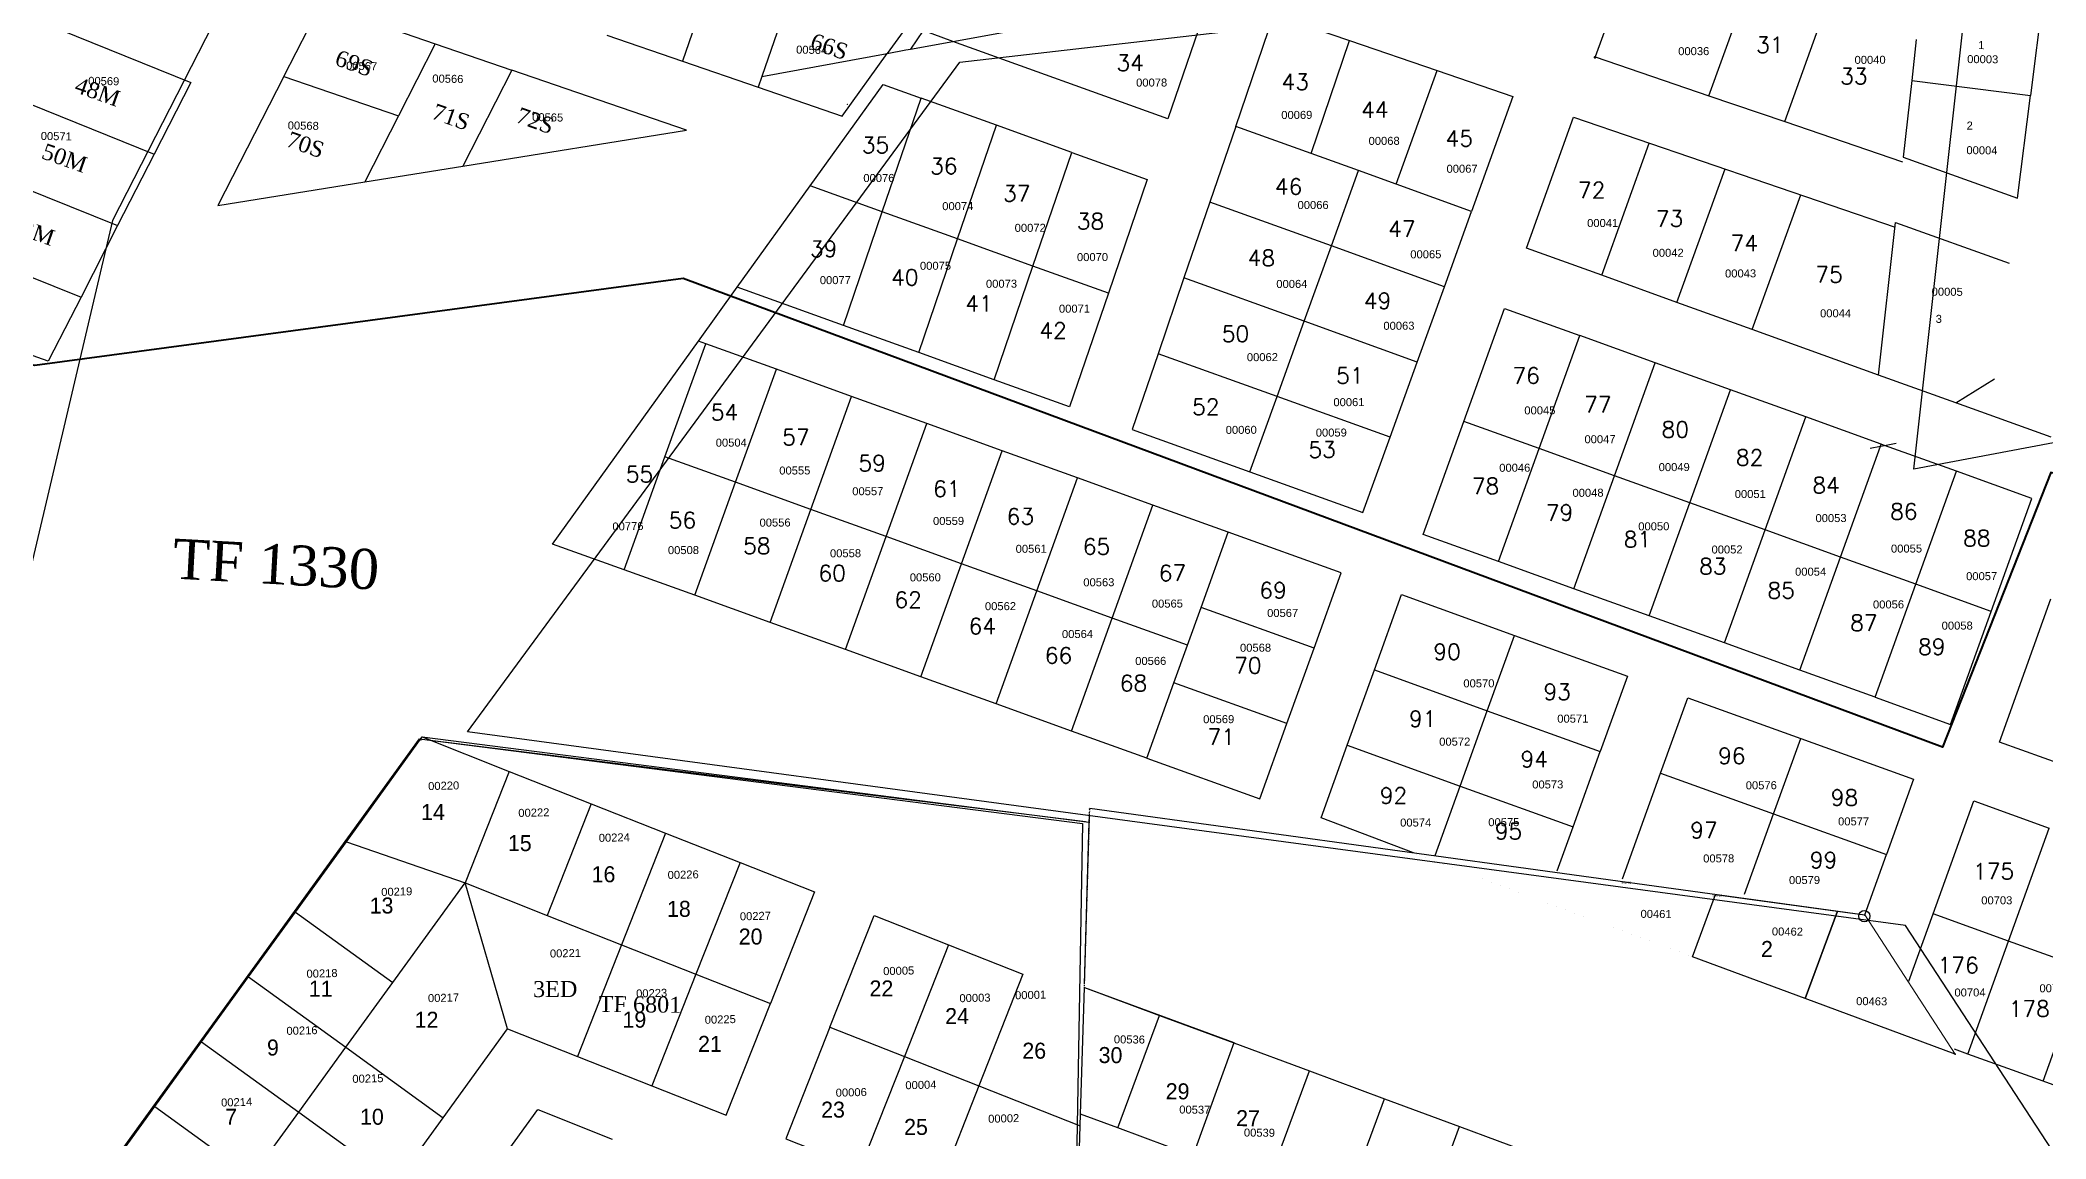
# Model space of a CAD drawing. Header units: metres. Extents: x 0 to 1324930, y 0 to 1631912.
# Drawn here: x 253159.7 to 253410.3, y 1630856.8 to 1630994.1 of the extents above; entities that cross this region are included whole.
import ezdxf
from ezdxf.enums import TextEntityAlignment as Align

# ---------------------------------------------------------------- set-up
doc = ezdxf.new("R2010")
doc.units = ezdxf.units.M
doc.header["$MEASUREMENT"] = 0
doc.linetypes.add('INTERROMPU2', pattern=[0.009525, 0.00635, -0.003175])
for name, color, linetype in [('A_revoir_niveau_0', 7, 'Continuous'), ('limites_parcelles', 7, 'Continuous'), ('limites_sections', 7, 'Continuous'), ('limites_tf', 7, 'Continuous'), ('numero_lot', 7, 'Continuous'), ('numero_parcelle', 7, 'Continuous'), ('toponymie', 7, 'Continuous')]:
    doc.layers.add(name, color=color, linetype=linetype)
for name, color, linetype, lineweight in [('Default', 7, 'Continuous', 0), ('LESTF', 1, 'Continuous', 0), ('LIMITES PLLES', 7, 'Continuous', 0), ('Réquisition', 240, 'Continuous', 0), ('TF352DP', 3, 'Continuous', 0)]:
    doc.layers.add(name, color=color, linetype=linetype, lineweight=lineweight)
doc.styles.get("Standard").update_dxf_attribs({"font": 'txt.shx'})
doc.styles.add('Style-Arial', font='arial.ttf')
doc.styles.add('Style-ENGINEERING', font='ENGINEERING.shx')
doc.styles.add('Style-FANCY', font='times.ttf')
doc.styles.add('Style-Times New Roman', font='times.ttf')
doc.styles.add('Style-WORKING', font='WORKING.shx')

msp = doc.modelspace()

# ---------------------------------------------------------------- linework, layer by layer
at = {"layer": 'A_revoir_niveau_0', "ltscale": 39.37}
for p, q in [((253351.29353, 1630984.43055), (253391.48033, 1630970.69837)), ((253380.2276, 1630874.31168), (253384.26909, 1630885.21961))]:
    msp.add_line(p, q, dxfattribs=at)
at = {"layer": 'A_revoir_niveau_0', "color": 1, "linetype": 'Continuous', "lineweight": 30}
msp.add_line((253207.40055, 1630906.71418), (253290.29231, 1630896.43687), dxfattribs=at)
at = {"layer": 'A_revoir_niveau_0', "color": 3, "ltscale": 39.37}
msp.add_line((253290.84146, 1630898.08256), (253387.68, 1630884.75), dxfattribs=at)
at = {"layer": 'A_revoir_niveau_0', "color": 5, "linetype": 'INTERROMPU2', "ltscale": 1.9685, "flags": 128}
msp.add_lwpolyline([(253290.1757, 1630875.68383), (253290.84146, 1630898.08256)], dxfattribs=at)
at = {"layer": 'A_revoir_niveau_0', "color": 14, "ltscale": 39.37, "const_width": 0.001, "flags": 128}
msp.add_lwpolyline([(253330.9886, 1630892.55517), (253369.04903, 1630887.31508), (253366.16203, 1630879.5231), (253330.9886, 1630892.55517)], dxfattribs=at)
at = {"layer": 'A_revoir_niveau_0', "ltscale": 39.37, "flags": 128}
for points in [[(253369.04903, 1630887.31508), (253384.26909, 1630885.21961), (253380.2276, 1630874.31168), (253366.16203, 1630879.5231), (253369.04903, 1630887.31508)], [(253398.98169, 1630867.36312), (253380.2276, 1630874.31168), (253384.26909, 1630885.21961), (253387.68003, 1630884.75)]]:
    msp.add_lwpolyline(points, dxfattribs=at)
at = {"layer": 'A_revoir_niveau_0', "color": 1, "ltscale": 39.37}
msp.add_circle((253387.62652, 1630884.59602), 0.70411, dxfattribs=at)
msp.add_circle((253387.62652, 1630884.59602), 0.70411, dxfattribs=at)
msp.add_point((253398.98169, 1630867.36312), dxfattribs=at)
at = {"layer": 'Default', "color": 1, "linetype": 'Continuous', "lineweight": 53, "ltscale": 39.37, "true_color": 0xff0000}
msp.add_point((253353.98364, 1630991.89473), dxfattribs=at)
msp.add_point((253353.98364, 1630991.89473), dxfattribs=at)
at = {"layer": 'LESTF', "ltscale": 39.37}
for p in [(253207.27727, 1630906.6286), (253290.76855, 1630897.99753), (253290.76855, 1630897.99753), (253387.65006, 1630884.68532), (253387.65006, 1630884.68532)]:
    msp.add_point(p, dxfattribs=at)
at = {"layer": 'LIMITES PLLES', "ltscale": 39.37}
for p, q in [((253366.16203, 1630879.5231), (253369.04903, 1630887.31508)), ((253387.68003, 1630884.75), (253398.98169, 1630867.36312))]:
    msp.add_line(p, q, dxfattribs=at)
at = {"layer": 'limites_parcelles'}
for p, q in [((253244.86404, 1631005.58984), (253239.93517, 1630991.42266)), ((253254.32022, 1631002.33685), (253249.85822, 1630989.51161)), ((253357.39993, 1631001.37377), (253354.00748, 1630991.96087)), ((253190.13598, 1630989.51859), (253194.73558, 1630998.51146)), ((253194.73558, 1630998.51146), (253209.06287, 1630993.58279)), ((253305.8962, 1630999.72394), (253300.59436, 1630984.20827)), ((253377.67762, 1630983.87258), (253382.76629, 1630997.99193)), ((253409.99031, 1630999.83892), (253408.38599, 1630987.15117)), ((253160.05294, 1630996.19223), (253178.50995, 1630988.74844)), ((253269.04807, 1630997.27038), (253265.53269, 1630992.39403)), ((253270.00142, 1630995.23408), (253268.43665, 1630992.92661)), ((253273.73584, 1630993.88818), (253270.00142, 1630995.23408)), ((253273.73584, 1630993.88818), (253284.96118, 1630995.92511)), ((253309.08177, 1630983.27619), (253313.84849, 1630997.22585)), ((253313.84849, 1630997.22585), (253323.31523, 1630993.99098)), ((253368.20957, 1630987.10789), (253371.60201, 1630996.5208)), ((253209.06287, 1630993.58279), (253204.46327, 1630984.58992)), ((253209.06287, 1630993.58279), (253218.6144, 1630990.29701)), ((253230.479, 1630994.67564), (253239.93517, 1630991.42266)), ((253265.53269, 1630992.39403), (253267.84269, 1630992.81883)), ((253267.84269, 1630992.81883), (253268.43665, 1630992.92661)), ((253268.43665, 1630992.92661), (253273.73584, 1630993.88818)), ((253300.59436, 1630984.20827), (253273.73584, 1630993.88818)), ((253318.49336, 1630979.88422), (253323.31523, 1630993.99098)), ((253323.31523, 1630993.99098), (253334.24998, 1630990.25448)), ((253394.12331, 1630994.11113), (253393.54898, 1630989.0269)), ((253218.6144, 1630990.29701), (253212.48102, 1630978.30539)), ((253240.44044, 1630982.78871), (253218.6144, 1630990.29701)), ((253239.93517, 1630991.42266), (253249.39135, 1630988.16967)), ((253249.85822, 1630989.51161), (253265.53269, 1630992.39403)), ((253259.88497, 1630984.55981), (253265.53269, 1630992.39403)), ((253329.13079, 1630976.05045), (253334.24998, 1630990.25448)), ((253334.24998, 1630990.25448), (253343.71803, 1630987.01916)), ((253354.00748, 1630991.96087), (253368.20957, 1630987.10789)), ((253178.50995, 1630988.74844), (253173.93802, 1630979.80967)), ((253190.13598, 1630989.51859), (253181.89197, 1630973.40041)), ((253190.13598, 1630989.51859), (253204.46327, 1630984.58992)), ((253249.85822, 1630989.51161), (253249.39135, 1630988.16967)), ((253249.39135, 1630988.16967), (253259.88497, 1630984.55981)), ((253255.91281, 1630975.86646), (253265.01239, 1630988.52226)), ((253265.01239, 1630988.52226), (253269.76803, 1630986.80869)), ((253393.54898, 1630989.0269), (253392.46296, 1630979.41293)), ((253393.54898, 1630989.0269), (253408.38599, 1630987.15117)), ((253156.31263, 1630986.91807), (253173.93802, 1630979.80967)), ((253264.91574, 1630972.60861), (253269.76803, 1630986.80869)), ((253279.18116, 1630983.41691), (253269.76803, 1630986.80869)), ((253343.71803, 1630987.01916), (253338.54239, 1630972.65848)), ((253368.20957, 1630987.10789), (253377.67762, 1630983.87258)), ((253406.76302, 1630974.31597), (253408.38599, 1630987.15117)), ((253204.46327, 1630984.58992), (253200.2454, 1630976.3434)), ((253212.48102, 1630978.30539), (253240.44044, 1630982.78871)), ((253274.32864, 1630969.21616), (253279.18116, 1630983.41691)), ((253288.59428, 1630980.02513), (253279.18116, 1630983.41691)), ((253309.08177, 1630983.27619), (253305.84645, 1630973.80814)), ((253318.49336, 1630979.88422), (253309.08177, 1630983.27619)), ((253345.39431, 1630968.0622), (253351.29353, 1630984.43055)), ((253377.67762, 1630983.87258), (253392.39987, 1630978.84186)), ((253354.80591, 1630964.67023), (253360.76158, 1630981.19523)), ((253173.93802, 1630979.80967), (253169.36609, 1630970.87091)), ((253200.2454, 1630976.3434), (253212.48102, 1630978.30539)), ((253283.74154, 1630965.82372), (253288.59428, 1630980.02513)), ((253288.59428, 1630980.02513), (253298.02004, 1630976.6288)), ((253324.42499, 1630977.74644), (253318.49336, 1630979.88422)), ((253321.03302, 1630968.33484), (253324.42499, 1630977.74644)), ((253329.13079, 1630976.05045), (253324.42499, 1630977.74644)), ((253364.2175, 1630961.27825), (253370.22964, 1630977.95992)), ((253392.46296, 1630979.41293), (253406.76302, 1630974.31597)), ((253152.57232, 1630977.64391), (253169.36609, 1630970.87091)), ((253181.89197, 1630973.40041), (253200.2454, 1630976.3434)), ((253246.79753, 1630963.18883), (253255.91281, 1630975.86646)), ((253264.91574, 1630972.60861), (253255.91281, 1630975.86646)), ((253298.02004, 1630976.6288), (253293.16014, 1630962.42935)), ((253338.54239, 1630972.65848), (253329.13079, 1630976.05045)), ((253305.84645, 1630973.80814), (253302.61113, 1630964.34008)), ((253321.03302, 1630968.33484), (253305.84645, 1630973.80814)), ((253373.6291, 1630957.88628), (253379.69769, 1630974.7246)), ((253169.36609, 1630970.87091), (253164.79416, 1630961.93214)), ((253260.06276, 1630958.40652), (253264.91574, 1630972.60861)), ((253274.32864, 1630969.21616), (253264.91574, 1630972.60861)), ((253335.15041, 1630963.24688), (253338.54239, 1630972.65848)), ((253389.39214, 1630952.20522), (253391.54213, 1630971.2457)), ((253391.54213, 1630971.2457), (253405.73516, 1630966.18603)), ((253148.83201, 1630968.36974), (253164.79416, 1630961.93214)), ((253269.47566, 1630955.01408), (253274.32864, 1630969.21616)), ((253283.74154, 1630965.82372), (253274.32864, 1630969.21616)), ((253317.64104, 1630958.92325), (253321.03302, 1630968.33484)), ((253335.15041, 1630963.24688), (253321.03302, 1630968.33484)), ((253354.80591, 1630964.67023), (253345.39431, 1630968.0622)), ((253278.88856, 1630951.62163), (253283.74154, 1630965.82372)), ((253293.16014, 1630962.42935), (253283.74154, 1630965.82372)), ((253241.93943, 1630956.43214), (253246.79753, 1630963.18883)), ((253260.06276, 1630958.40652), (253246.79753, 1630963.18883)), ((253302.61113, 1630964.34008), (253299.37581, 1630954.87203)), ((253317.64104, 1630958.92325), (253302.61113, 1630964.34008)), ((253331.75844, 1630953.83528), (253335.15041, 1630963.24688)), ((253364.2175, 1630961.27825), (253354.80591, 1630964.67023)), ((253164.79416, 1630961.93214), (253163.47825, 1630959.35935)), ((253293.16014, 1630962.42935), (253288.30016, 1630948.22966)), ((253337.59277, 1630946.41553), (253342.68073, 1630960.53292)), ((253342.68073, 1630960.53292), (253352.09233, 1630957.14095)), ((253373.6291, 1630957.88628), (253364.2175, 1630961.27825)), ((253160.69913, 1630953.92579), (253145.24154, 1630959.46712)), ((253163.47825, 1630959.35935), (253160.69913, 1630953.92579)), ((253269.47566, 1630955.01408), (253260.06276, 1630958.40652)), ((253314.24907, 1630949.51165), (253317.64104, 1630958.92325)), ((253331.75844, 1630953.83528), (253317.64104, 1630958.92325)), ((253389.39214, 1630952.20522), (253373.6291, 1630957.88628)), ((253223.72157, 1630931.09453), (253241.93943, 1630956.43214)), ((253237.7579, 1630941.9869), (253242.84586, 1630956.1043)), ((253242.84586, 1630956.1043), (253241.93943, 1630956.43214)), ((253251.67394, 1630952.92262), (253242.84586, 1630956.1043)), ((253347.00437, 1630943.02356), (253352.09233, 1630957.14095)), ((253361.50392, 1630953.74898), (253352.09233, 1630957.14095)), ((253246.58598, 1630938.80523), (253251.67394, 1630952.92262)), ((253261.08553, 1630949.53065), (253251.67394, 1630952.92262)), ((253278.88856, 1630951.62163), (253269.47566, 1630955.01408)), ((253299.37581, 1630954.87203), (253296.14049, 1630945.40397)), ((253314.24907, 1630949.51165), (253299.37581, 1630954.87203)), ((253328.36646, 1630944.42369), (253331.75844, 1630953.83528)), ((253356.41596, 1630939.63158), (253361.50392, 1630953.74898)), ((253370.91552, 1630950.357), (253361.50392, 1630953.74898)), ((253288.30016, 1630948.22966), (253278.88856, 1630951.62163)), ((253365.82756, 1630936.23961), (253370.91552, 1630950.357)), ((253380.32712, 1630946.96503), (253370.91552, 1630950.357)), ((253399.04569, 1630948.72604), (253389.39214, 1630952.20522)), ((253399.04569, 1630948.72604), (253403.90626, 1630951.71415)), ((253255.99757, 1630935.41326), (253261.08553, 1630949.53065)), ((253270.49713, 1630946.13868), (253261.08553, 1630949.53065)), ((253310.85709, 1630940.10005), (253314.24907, 1630949.51165)), ((253328.36646, 1630944.42369), (253314.24907, 1630949.51165)), ((253410.96803, 1630944.42919), (253399.04569, 1630948.72604)), ((253265.40917, 1630932.02128), (253270.49713, 1630946.13868)), ((253279.90872, 1630942.7467), (253270.49713, 1630946.13868)), ((253296.14049, 1630945.40397), (253310.85709, 1630940.10005)), ((253332.50481, 1630932.29814), (253337.59277, 1630946.41553)), ((253347.00437, 1630943.02356), (253337.59277, 1630946.41553)), ((253375.23915, 1630932.84763), (253380.32712, 1630946.96503)), ((253389.73871, 1630943.57305), (253380.32712, 1630946.96503)), ((253274.82076, 1630928.62931), (253279.90872, 1630942.7467)), ((253289.32032, 1630939.35473), (253279.90872, 1630942.7467)), ((253324.97449, 1630935.01209), (253328.36646, 1630944.42369)), ((253341.9164, 1630928.90616), (253347.00437, 1630943.02356)), ((253356.41596, 1630939.63158), (253347.00437, 1630943.02356)), ((253384.65075, 1630929.45566), (253389.64864, 1630943.32314)), ((253388.36191, 1630943.08142), (253389.64864, 1630943.32314)), ((253389.64864, 1630943.32314), (253389.73871, 1630943.57305)), ((253389.64864, 1630943.32314), (253390.16367, 1630943.41989)), ((253390.16367, 1630943.41989), (253389.73871, 1630943.57305)), ((253390.16367, 1630943.41989), (253391.59336, 1630943.68847)), ((253399.15031, 1630940.18108), (253390.16367, 1630943.41989)), ((253232.66994, 1630927.86951), (253237.7579, 1630941.9869)), ((253246.58598, 1630938.80523), (253237.7579, 1630941.9869)), ((253310.85709, 1630940.10005), (253324.97449, 1630935.01209)), ((253394.06235, 1630926.06368), (253399.15031, 1630940.18108)), ((253408.5619, 1630936.7891), (253399.15031, 1630940.18108)), ((253241.49801, 1630924.68784), (253246.58598, 1630938.80523)), ((253255.99757, 1630935.41326), (253246.58598, 1630938.80523)), ((253284.23236, 1630925.23733), (253289.32032, 1630939.35473)), ((253298.73192, 1630935.96275), (253289.32032, 1630939.35473)), ((253351.328, 1630925.51419), (253356.41596, 1630939.63158)), ((253365.82756, 1630936.23961), (253356.41596, 1630939.63158)), ((253250.90961, 1630921.29586), (253255.99757, 1630935.41326)), ((253265.40917, 1630932.02128), (253255.99757, 1630935.41326)), ((253293.64396, 1630921.84536), (253298.73192, 1630935.96275)), ((253308.14351, 1630932.57078), (253298.73192, 1630935.96275)), ((253360.73959, 1630922.12221), (253365.82756, 1630936.23961)), ((253375.23915, 1630932.84763), (253365.82756, 1630936.23961)), ((253403.47394, 1630922.67171), (253408.5619, 1630936.7891)), ((253304.75154, 1630923.15918), (253308.14351, 1630932.57078)), ((253322.26091, 1630927.48281), (253308.14351, 1630932.57078)), ((253370.15119, 1630918.73024), (253375.23915, 1630932.84763)), ((253384.65075, 1630929.45566), (253375.23915, 1630932.84763)), ((253232.66994, 1630927.86951), (253223.72157, 1630931.09453)), ((253260.3212, 1630917.90389), (253265.40917, 1630932.02128)), ((253274.82076, 1630928.62931), (253265.40917, 1630932.02128)), ((253341.9164, 1630928.90616), (253332.50481, 1630932.29814)), ((253241.49801, 1630924.68784), (253232.66994, 1630927.86951)), ((253269.7328, 1630914.51191), (253274.82076, 1630928.62931)), ((253284.23236, 1630925.23733), (253274.82076, 1630928.62931)), ((253351.328, 1630925.51419), (253341.9164, 1630928.90616)), ((253379.56279, 1630915.33826), (253384.65075, 1630929.45566)), ((253394.06235, 1630926.06368), (253384.65075, 1630929.45566)), ((253279.1444, 1630911.11994), (253284.23236, 1630925.23733)), ((253293.64396, 1630921.84536), (253284.23236, 1630925.23733)), ((253318.86893, 1630918.07122), (253322.26091, 1630927.48281)), ((253360.73959, 1630922.12221), (253351.328, 1630925.51419)), ((253388.97438, 1630911.94629), (253394.06235, 1630926.06368)), ((253403.47394, 1630922.67171), (253394.06235, 1630926.06368)), ((253250.90961, 1630921.29586), (253241.49801, 1630924.68784)), ((253303.05555, 1630918.45338), (253304.75154, 1630923.15918)), ((253318.86893, 1630918.07122), (253304.75154, 1630923.15918)), ((253326.39925, 1630915.35726), (253329.79123, 1630924.76886)), ((253329.79123, 1630924.76886), (253343.90862, 1630919.6809)), ((253398.38598, 1630908.55431), (253403.47394, 1630922.67171)), ((253404.50352, 1630906.34953), (253410.94827, 1630924.23156)), ((253260.3212, 1630917.90389), (253250.90961, 1630921.29586)), ((253288.55599, 1630907.72796), (253293.64396, 1630921.84536)), ((253303.05555, 1630918.45338), (253293.64396, 1630921.84536)), ((253370.15119, 1630918.73024), (253360.73959, 1630922.12221)), ((253269.7328, 1630914.51191), (253260.3212, 1630917.90389)), ((253301.35956, 1630913.74759), (253303.05555, 1630918.45338)), ((253315.47696, 1630908.65962), (253318.86893, 1630918.07122)), ((253340.51665, 1630910.2693), (253343.90862, 1630919.6809)), ((253343.90862, 1630919.6809), (253358.02602, 1630914.59294)), ((253379.56279, 1630915.33826), (253370.15119, 1630918.73024)), ((253323.00728, 1630905.94567), (253326.39925, 1630915.35726)), ((253326.39925, 1630915.35726), (253340.51665, 1630910.2693)), ((253388.97438, 1630911.94629), (253379.56279, 1630915.33826)), ((253279.1444, 1630911.11994), (253269.7328, 1630914.51191)), ((253297.96759, 1630904.33599), (253301.35956, 1630913.74759)), ((253315.47696, 1630908.65962), (253301.35956, 1630913.74759)), ((253358.02602, 1630914.59294), (253354.63404, 1630905.18134)), ((253288.55599, 1630907.72796), (253279.1444, 1630911.11994)), ((253337.12467, 1630900.8577), (253340.51665, 1630910.2693)), ((253340.51665, 1630910.2693), (253354.63404, 1630905.18134)), ((253362.16332, 1630902.46776), (253365.55529, 1630911.87936)), ((253365.55529, 1630911.87936), (253379.67269, 1630906.79139)), ((253388.97438, 1630911.94629), (253398.38598, 1630908.55431)), ((253297.96759, 1630904.33599), (253288.55599, 1630907.72796)), ((253312.08498, 1630899.24803), (253315.47696, 1630908.65962)), ((253197.95528, 1630893.90444), (253207.42576, 1630906.98409)), ((253207.42576, 1630906.98409), (253218.3078, 1630902.68774)), ((253207.42576, 1630906.98409), (253290.77938, 1630896.34266)), ((253319.73449, 1630896.86478), (253323.00728, 1630905.94567)), ((253323.00728, 1630905.94567), (253337.12467, 1630900.8577)), ((253351.24207, 1630895.76974), (253354.63404, 1630905.18134)), ((253376.28071, 1630897.3798), (253379.67269, 1630906.79139)), ((253379.67269, 1630906.79139), (253393.79008, 1630901.70343)), ((253426.62077, 1630898.37839), (253404.50352, 1630906.34953)), ((253218.3078, 1630902.68774), (253212.77977, 1630888.74401)), ((253218.3078, 1630902.68774), (253228.5394, 1630898.64779)), ((253297.96759, 1630904.33599), (253312.08498, 1630899.24803)), ((253333.99538, 1630892.17496), (253337.12467, 1630900.8577)), ((253337.12467, 1630900.8577), (253351.24207, 1630895.76974)), ((253357.40446, 1630889.26351), (253362.16332, 1630902.46776)), ((253362.16332, 1630902.46776), (253376.28071, 1630897.3798)), ((253393.79008, 1630901.70343), (253390.39811, 1630892.29184)), ((253228.5394, 1630898.64779), (253223.02976, 1630884.69619)), ((253228.5394, 1630898.64779), (253237.84085, 1630894.97594)), ((253396.2314, 1630884.87246), (253401.31936, 1630898.98985)), ((253401.31936, 1630898.98985), (253410.73095, 1630895.59788)), ((253237.84085, 1630894.97594), (253232.33112, 1630881.02387)), ((253237.84085, 1630894.97594), (253247.14315, 1630891.30376)), ((253290.17843, 1630876.09458), (253290.77938, 1630896.34266)), ((253290.77938, 1630896.34266), (253290.80113, 1630897.07542)), ((253331.30341, 1630892.53056), (253319.73449, 1630896.86478)), ((253349.26217, 1630890.27619), (253351.24207, 1630895.76974)), ((253372.67124, 1630887.36473), (253376.28071, 1630897.3798)), ((253376.28071, 1630897.3798), (253390.39811, 1630892.29184)), ((253405.64299, 1630881.48048), (253410.73095, 1630895.59788)), ((253191.58991, 1630885.11298), (253197.95528, 1630893.90444)), ((253197.95528, 1630893.90444), (253212.77977, 1630888.74401)), ((253247.14315, 1630891.30376), (253241.63351, 1630877.35115)), ((253247.14315, 1630891.30376), (253256.44476, 1630887.63184)), ((253387.68, 1630884.75), (253390.39811, 1630892.29184)), ((253203.73991, 1630876.3173), (253212.77977, 1630888.74401)), ((253218.06854, 1630870.52864), (253212.77977, 1630888.74401)), ((253212.77977, 1630888.74401), (253223.02976, 1630884.69619)), ((253256.44476, 1630887.63184), (253250.93495, 1630873.6788)), ((253185.72583, 1630877.01448), (253191.58991, 1630885.11298)), ((253191.58991, 1630885.11298), (253203.73991, 1630876.3173)), ((253223.02976, 1630884.69619), (253232.33112, 1630881.02387)), ((253258.37602, 1630870.74278), (253263.88493, 1630884.69479)), ((253263.88493, 1630884.69479), (253273.18656, 1630881.02291)), ((253393.20588, 1630876.47766), (253396.2314, 1630884.87246)), ((253405.64299, 1630881.48048), (253396.2314, 1630884.87246)), ((253232.33112, 1630881.02387), (253226.82191, 1630867.07311)), ((253232.33112, 1630881.02387), (253241.63351, 1630877.35115)), ((253273.18656, 1630881.02291), (253267.67698, 1630867.07096)), ((253273.18656, 1630881.02291), (253282.48784, 1630877.35116)), ((253400.55503, 1630867.36309), (253405.64299, 1630881.48048)), ((253415.05459, 1630878.08851), (253405.64299, 1630881.48048)), ((253409.96663, 1630863.97111), (253415.05459, 1630878.08851)), ((253179.86112, 1630868.91509), (253185.72583, 1630877.01448)), ((253185.72583, 1630877.01448), (253197.87526, 1630868.21806)), ((253197.87526, 1630868.21806), (253203.73991, 1630876.3173)), ((253241.63351, 1630877.35115), (253236.12447, 1630863.40005)), ((253241.63351, 1630877.35115), (253250.93495, 1630873.6788)), ((253282.48784, 1630877.35116), (253276.97837, 1630863.39898)), ((253289.69941, 1630859.86181), (253290.1716, 1630875.67979)), ((253290.1716, 1630875.67979), (253299.55112, 1630872.20518)), ((253290.1716, 1630875.67979), (253308.84354, 1630868.79569)), ((253245.42582, 1630859.72748), (253250.93495, 1630873.6788)), ((253210.02494, 1630859.42145), (253218.06854, 1630870.52864)), ((253218.06854, 1630870.52864), (253226.82191, 1630867.07311)), ((253258.37602, 1630870.74278), (253252.86698, 1630856.79043)), ((253258.37602, 1630870.74278), (253267.67698, 1630867.07096)), ((253294.34132, 1630858.14398), (253299.55112, 1630872.20518)), ((253299.55112, 1630872.20518), (253308.83303, 1630868.76673)), ((253173.99593, 1630860.81506), (253179.86112, 1630868.91509)), ((253179.86112, 1630868.91509), (253192.01065, 1630860.11874)), ((253192.01065, 1630860.11874), (253197.87495, 1630868.21764)), ((253197.87495, 1630868.21764), (253197.87526, 1630868.21806)), ((253197.87526, 1630868.21806), (253210.02494, 1630859.42145)), ((253308.83303, 1630868.76673), (253303.71837, 1630854.6697)), ((253308.84354, 1630868.79569), (253308.83303, 1630868.76673)), ((253308.83303, 1630868.76673), (253318.3056, 1630865.25765)), ((253400.55503, 1630867.36309), (253398.89462, 1630867.96151)), ((253226.82191, 1630867.07311), (253236.12447, 1630863.40005)), ((253267.67698, 1630867.07096), (253262.16745, 1630853.11914)), ((253267.67698, 1630867.07096), (253276.97837, 1630863.39898)), ((253313.09541, 1630851.19542), (253318.3056, 1630865.25765)), ((253318.3056, 1630865.25765), (253327.68283, 1630861.78388)), ((253409.96663, 1630863.97111), (253400.55503, 1630867.36309)), ((253236.12447, 1630863.40005), (253245.42582, 1630859.72748)), ((253276.97843, 1630863.39895), (253271.4689, 1630849.44746)), ((253276.97837, 1630863.39898), (253276.97843, 1630863.39895)), ((253276.97843, 1630863.39895), (253289.6557, 1630858.39769)), ((253419.37822, 1630860.57914), (253409.96663, 1630863.97111)), ((253168.13156, 1630852.71615), (253173.99593, 1630860.81506)), ((253173.99593, 1630860.81506), (253186.1455, 1630852.01867)), ((253186.1455, 1630852.01867), (253192.01065, 1630860.11874)), ((253192.01065, 1630860.11874), (253204.1605, 1630851.32214)), ((253212.78418, 1630847.88454), (253221.86654, 1630860.42814)), ((253221.86654, 1630860.42814), (253231.168, 1630856.75583)), ((253322.47246, 1630847.72114), (253327.68283, 1630861.78388)), ((253327.68283, 1630861.78388), (253337.06007, 1630858.31012)), ((253204.1605, 1630851.32214), (253210.02494, 1630859.42145)), ((253289.22717, 1630844.04237), (253289.6557, 1630858.39769)), ((253289.6557, 1630858.39769), (253289.69941, 1630859.86181)), ((253294.34132, 1630858.14398), (253289.69941, 1630859.86181)), ((253303.71837, 1630854.6697), (253294.34132, 1630858.14398)), ((253331.8495, 1630844.24686), (253337.06007, 1630858.31012)), ((253337.06007, 1630858.31012), (253346.4373, 1630854.83635)), ((253252.86698, 1630856.79043), (253262.16745, 1630853.11914))]:
    msp.add_line(p, q, dxfattribs=at)
at = {"layer": 'limites_sections', "color": 112, "linetype": 'Continuous', "lineweight": 40, "flags": 128}
msp.add_lwpolyline([(253674.5907, 1631377.4081), (253674.5907, 1631377.4081), (253646.24496, 1631234.3197), (253623.83294, 1631051.57557), (253609.13338, 1630987.02081), (253440.8197, 1630955.12805), (253435.96744, 1630934.25587), (253410.92475, 1630940.01054), (253397.39785, 1630905.71798), (253240.05138, 1630964.26042), (253159.01481, 1630953.40082), (252902.30241, 1631004.37349), (252917.51176, 1631033.5123), (252933.61556, 1631071.63649), (253042.66668, 1631330.25656), (253197.29417, 1631271.36535), (253325.36771, 1631355.40524), (253397.01519, 1631407.23807), (253416.95279, 1631422.23584), (253456.97, 1631424.24), (253481.6913, 1631407.08604), (253494.99374, 1631402.64405), (253581.47345, 1631387.19123), (253674.5907, 1631377.4081)], close=True, dxfattribs=at)
at = {"layer": 'limites_tf', "color": 5, "linetype": 'Continuous', "lineweight": 30}
for p, q in [((253274.59501, 1630991.31048), (253311.91505, 1630995.59655)), ((253393.83143, 1630940.42769), (253400.03125, 1630996.20678)), ((253213.08405, 1630907.63723), (253274.59501, 1630991.31048)), ((253497.20729, 1630960.03449), (253393.83143, 1630940.42769)), ((253295.85991, 1630896.46354), (253213.08405, 1630907.63723)), ((253392.7634, 1630883.42364), (253295.85991, 1630896.46354)), ((253470.32791, 1630764.82293), (253392.7634, 1630883.42364))]:
    msp.add_line(p, q, dxfattribs=at)
at = {"layer": 'limites_tf', "color": 5, "linetype": 'Continuous', "lineweight": 30, "flags": 128}
msp.add_lwpolyline([(253002.7859, 1630393.41598), (252998.91285, 1630403.06476), (252961.57878, 1630447.61296), (252947.70687, 1630548.60859), (253207.07375, 1630906.74054), (253289.9271, 1630896.15671), (253287.53423, 1630759.62695), (253428.54129, 1630692.97049), (253002.7859, 1630393.41598)], close=True, dxfattribs=at)
at = {"layer": 'Réquisition', "color": 3, "linetype": 'Continuous', "lineweight": 30, "flags": 128}
msp.add_lwpolyline([(252787.34363, 1631264.56264), (252785.57218, 1631266.59051), (252919.67487, 1631550.18112), (253390.59576, 1631404.86773), (253306.19364, 1631240.01125), (253168.72206, 1630971.49661), (253153.60372, 1630907.48978), (253094.07384, 1630867.53995), (253056.73275, 1630885.56241), (253022.25866, 1630902.19928), (252999.27585, 1630926.56402), (252977.69769, 1631019.6167), (252971.26818, 1631047.34472), (252936.0215, 1631044.60745), (252827.13568, 1631095.21058), (252828.79753, 1631106.77909), (252825.9435, 1631119.5049), (252825.16973, 1631185.88185), (252815.5313, 1631221.34383), (252787.34363, 1631264.56264)], close=True, dxfattribs=at)
at = {"layer": 'TF352DP'}
msp.add_point((253260.53973, 1630986.01165), dxfattribs=at)

# ---------------------------------------------------------------- texts
at = {"layer": 'limites_sections', "color": 7, "linetype": 'Continuous', "lineweight": 30, "style": 'Style-Times New Roman'}
msp.add_text('TF 6801', height=2, rotation=359.37, dxfattribs=at).set_placement((253234.64097, 1630873.57995), align=Align.MIDDLE_CENTER)
at = {"layer": 'numero_lot', "color": 7, "lineweight": 0}
for s, p in [('31', (253374.10984, 1630992.44125)), ('34', (253294.18199, 1630990.20741)), ('33', (253384.61487, 1630988.53095)), ('43', (253314.81, 1630987.81799)), ('44', (253324.74975, 1630984.35294)), ('45', (253335.3055, 1630980.76645)), ('35', (253262.34639, 1630979.9374)), ('36', (253270.89399, 1630977.31004)), ('37', (253280.00157, 1630973.89356)), ('46', (253313.97714, 1630974.74102)), ('72', (253351.84487, 1630974.31428)), ('73', (253361.57604, 1630970.73589)), ('38', (253289.21751, 1630970.41065)), ('47', (253328.13053, 1630969.47734)), ('39', (253255.87879, 1630966.95087)), ('48', (253310.56696, 1630965.82991)), ('74', (253370.92411, 1630967.66381)), ('40', (253266.01539, 1630963.39975)), ('75', (253381.50549, 1630963.75826)), ('41', (253275.28713, 1630960.12797)), ('49', (253325.09409, 1630960.46747)), ('42', (253284.53999, 1630956.7518)), ('50', (253307.33994, 1630956.35405)), ('51', (253321.64026, 1630951.12866)), ('76', (253343.65723, 1630951.12379)), ('54', (253243.48141, 1630946.56575)), ('52', (253303.62317, 1630947.22309)), ('77', (253352.61833, 1630947.52508)), ('57', (253252.4169, 1630943.44135)), ('80', (253362.29391, 1630944.40093)), ('53', (253318.16298, 1630941.87555)), ('82', (253371.58522, 1630940.8869)), ('55', (253232.86355, 1630938.80971)), ('59', (253261.93248, 1630940.18902)), ('61', (253271.26369, 1630936.98835)), ('78', (253338.58747, 1630937.33377)), ('84', (253381.13493, 1630937.45435)), ('56', (253238.22517, 1630933.07228)), ('63', (253280.45677, 1630933.54336)), ('79', (253347.83371, 1630934.00399)), ('86', (253390.85452, 1630934.14652)), ('81', (253357.5631, 1630930.6853)), ('88', (253399.96266, 1630930.82163)), ('58', (253247.52309, 1630929.8518)), ('65', (253289.98093, 1630929.7718)), ('60', (253256.92943, 1630926.44397)), ('67', (253299.45881, 1630926.46644)), ('83', (253366.98015, 1630927.30615)), ('62', (253266.42659, 1630923.10949)), ('69', (253312.02999, 1630924.30606)), ('85', (253375.53287, 1630924.29302)), ('64', (253275.70621, 1630919.83353)), ('87', (253385.85974, 1630920.2412)), ('66', (253285.23083, 1630916.16795)), ('90', (253333.76857, 1630916.6268)), ('89', (253394.33964, 1630917.25805)), ('70', (253308.88757, 1630914.91358)), ('68', (253294.58878, 1630912.70684)), ('93', (253347.53084, 1630911.62367)), ('91', (253330.73189, 1630908.2455)), ('71', (253305.55944, 1630905.98466)), ('94', (253344.67527, 1630903.1979)), ('96', (253369.3586, 1630903.62683)), ('92', (253327.07869, 1630898.65274)), ('98', (253383.42816, 1630898.40358)), ('95', (253341.45707, 1630894.20788)), ('97', (253365.87965, 1630894.32694)), ('99', (253380.82804, 1630890.60227)), ('175', (253401.21332, 1630889.19299)), ('176', (253396.78277, 1630877.45615)), ('178', (253405.6561, 1630872.03204))]:
    msp.add_text(s, height=2.000836, rotation=0.209829, dxfattribs=at).set_placement(p)
at = {"layer": 'numero_lot', "color": 7, "linetype": 'Continuous', "lineweight": 0}
for s, height, rotation, style, p in [('14', 1.999998, 0.0227, 'Style-ENGINEERING', (253208.77029, 1630897.61396)), ('15', 1.999998, 0.0227, 'Style-ENGINEERING', (253219.62001, 1630893.72426)), ('16', 1.999998, 0.0227, 'Style-ENGINEERING', (253230.07817, 1630889.8344)), ('13', 1.999998, 0.0227, 'Style-ENGINEERING', (253202.34254, 1630885.92941)), ('18', 1.999998, 0.0227, 'Style-ENGINEERING', (253239.49671, 1630885.51213)), ('20', 1.999998, 0.0227, 'Style-ENGINEERING', (253248.46043, 1630882.05468)), ('2', 1.99999, 359.49, 'Style-ENGINEERING', (253375.45683, 1630880.50028, -0.00197)), ('11', 1.999998, 0.0227, 'Style-ENGINEERING', (253194.74426, 1630875.5434)), ('3ED', 1.999998, 0.0227, 'Style-FANCY', (253224.04135, 1630875.4938)), ('22', 1.999998, 0.0227, 'Style-ENGINEERING', (253264.80017, 1630875.57115)), ('12', 1.999998, 0.0227, 'Style-ENGINEERING', (253207.96419, 1630871.65464)), ('19', 1.999998, 0.0227, 'Style-ENGINEERING', (253233.93381, 1630871.66492)), ('24', 1.999998, 0.0227, 'Style-ENGINEERING', (253274.25792, 1630872.1139)), ('9', 2, 0.0227, 'Style-ENGINEERING', (253188.76609, 1630868.18603)), ('21', 1.999998, 0.0227, 'Style-ENGINEERING', (253243.37552, 1630868.64067)), ('26', 1.999998, 0.0227, 'Style-ENGINEERING', (253283.89943, 1630867.79172)), ('30', 1.999994, 359.49, 'Style-ENGINEERING', (253293.4341, 1630867.24082, -0.00197)), ('29', 1.999994, 359.49, 'Style-ENGINEERING', (253301.81515, 1630862.71882, -0.00197)), ('7', 2, 0.0227, 'Style-ENGINEERING', (253183.5379, 1630859.53196)), ('10', 1.999998, 0.0227, 'Style-ENGINEERING', (253201.13683, 1630859.53893)), ('23', 1.999998, 0.0227, 'Style-ENGINEERING', (253258.75717, 1630860.42676)), ('27', 1.999994, 359.49, 'Style-ENGINEERING', (253310.61193, 1630859.35538, -0.00197)), ('25', 1.999998, 0.0227, 'Style-ENGINEERING', (253269.12659, 1630858.26787))]:
    msp.add_text(s, height=height, rotation=rotation, dxfattribs=dict(at, style=style)).set_placement(p, align=Align.MIDDLE_CENTER)
at = {"layer": 'numero_lot', "color": 7, "linetype": 'Continuous', "lineweight": 0, "char_height": 2, "attachment_point": 7, "rotation": 340.5284343, "line_spacing_factor": 0.6}
for s, insert in [('\\fTimes New Roman|b0|i0|c00|p23;66S', (253255.74345, 1630993.07257)), ('\\fTimes New Roman|b0|i0|c00|p23;69S', (253196.35496, 1630990.97231)), ('\\fTimes New Roman|b0|i0|c00|p23;48M', (253163.83607, 1630987.57373)), ('\\fTimes New Roman|b0|i0|c00|p23;71S', (253208.47438, 1630984.26259)), ('\\fTimes New Roman|b0|i0|c00|p23;72S', (253218.99193, 1630983.8062)), ('\\fTimes New Roman|b0|i0|c00|p23;50M', (253159.70276, 1630979.30407)), ('\\fTimes New Roman|b0|i0|c00|p23;70S', (253190.28675, 1630980.79591)), ('\\fTimes New Roman|b0|i0|c00|p23;52M', (253155.64675, 1630970.18273))]:
    msp.add_mtext(s, dxfattribs=dict(at, insert=insert))
at = {"layer": 'numero_lot', "color": 7, "lineweight": 0, "char_height": 1, "attachment_point": 1, "rotation": 359.5100003, "line_spacing_factor": 0.6, "style": 'Style-WORKING'}
for s, insert in [('\\fArial|b0|i0|c00|p39;1', (253401.84446, 1630993.9263)), ('\\fArial|b0|i0|c00|p39;2', (253400.41498, 1630983.87814)), ('\\fArial|b0|i0|c00|p39;3', (253396.54786, 1630959.7287))]:
    msp.add_mtext(s, dxfattribs=dict(at, insert=insert))
at = {"layer": 'numero_parcelle', "color": 5, "lineweight": 0, "style": 'Style-Arial'}
for s, rotation, p in [('00564', 358.92, (253254.15622, 1630993.3713)), ('00036', 0.23, (253364.36734, 1630993.16501)), ('00567', 358.92, (253197.92206, 1630991.36134)), ('00040', 0.23, (253386.40283, 1630992.08056)), ('00003', 359.51, (253400.48401, 1630992.18234)), ('00569', 358.92, (253165.69758, 1630989.47576)), ('00566', 358.92, (253208.69724, 1630989.76073)), ('00078', 0.23, (253296.62874, 1630989.24151)), ('00069', 0.23, (253314.76709, 1630985.19656)), ('00568', 358.92, (253190.62927, 1630983.90192)), ('00565', 358.92, (253221.16986, 1630984.94478)), ('00571', 358.92, (253159.76838, 1630982.58442)), ('00068', 0.23, (253325.67848, 1630981.95621)), ('00004', 359.51, (253400.3867, 1630980.80411)), ('00067', 0.23, (253335.41896, 1630978.47657)), ('00076', 0.23, (253262.54593, 1630977.31692)), ('00074', 0.23, (253272.40373, 1630973.80425)), ('00066', 0.23, (253316.80444, 1630973.94479)), ('00072', 0.23, (253281.45474, 1630971.09262)), ('00041', 0.23, (253352.98596, 1630971.69274)), ('00065', 0.23, (253330.89159, 1630967.7849)), ('00042', 0.23, (253361.1705, 1630967.97228)), ('00075', 0.23, (253269.62115, 1630966.35347)), ('00070', 0.23, (253289.23723, 1630967.43756)), ('00043', 0.23, (253370.22098, 1630965.39469)), ('00077', 0.23, (253257.10609, 1630964.56062)), ('00073', 0.23, (253277.86673, 1630964.10777)), ('00064', 0.23, (253314.14873, 1630964.08166)), ('00005', 359.51, (253396.04699, 1630963.13094)), ('00071', 0.23, (253286.98632, 1630960.99427)), ('00044', 0.23, (253382.09358, 1630960.41559)), ('00063', 0.23, (253327.52901, 1630958.85727)), ('00062', 0.23, (253310.46835, 1630954.93613)), ('00061', 0.23, (253321.28169, 1630949.31126)), ('00045', 0.23, (253345.14051, 1630948.28679)), ('00060', 0.23, (253307.82627, 1630945.84863)), ('00059', 0.23, (253319.07757, 1630945.5108)), ('00504', 0.23, (253244.09869, 1630944.25507, -0.00197)), ('00047', 0.23, (253352.65494, 1630944.68093)), ('00555', 0.23, (253252.04067, 1630940.77402, -0.00197)), ('00046', 0.23, (253342.00523, 1630941.11944)), ('00049', 0.23, (253361.92669, 1630941.19941)), ('00557', 0.23, (253261.15793, 1630938.18396, -0.00197)), ('00048', 0.23, (253351.15838, 1630937.98932)), ('00051', 0.23, (253371.43232, 1630937.83613)), ('00776', 1.23, (253231.17982, 1630933.77495, -0.00197)), ('00556', 0.23, (253249.57215, 1630934.26684, -0.00197)), ('00559', 0.23, (253271.25091, 1630934.47116, -0.00197)), ('00050', 0.23, (253359.37828, 1630933.79984)), ('00053', 0.23, (253381.52248, 1630934.82706)), ('00508', 0.23, (253238.12584, 1630930.82639, -0.00197)), ('00558', 0.23, (253258.37656, 1630930.43158, -0.00197)), ('00561', 0.23, (253281.57731, 1630930.99387, -0.00197)), ('00052', 0.23, (253368.53048, 1630930.9043)), ('00055', 0.23, (253390.95456, 1630931.01945)), ('00054', 0.23, (253378.97124, 1630928.13122)), ('00057', 0.23, (253400.34335, 1630927.57191)), ('00560', 0.23, (253268.34953, 1630927.42204, -0.00197)), ('00563', 0.23, (253290.03158, 1630926.80533, -0.00197)), ('00562', 0.23, (253277.73893, 1630923.8237, -0.00197)), ('00565', 0.23, (253298.59692, 1630924.14202, -0.00197)), ('00567', 0.23, (253312.99885, 1630922.97426, -0.00197)), ('00056', 0.23, (253388.70581, 1630924.03997)), ('00564', 0.23, (253287.36222, 1630920.3436, -0.00197)), ('00058', 0.23, (253397.28782, 1630921.39348)), ('00568', 0.23, (253309.61068, 1630918.63285, -0.00197)), ('00566', 0.23, (253296.51631, 1630916.9789, -0.00197)), ('00570', 0.23, (253337.52083, 1630914.18101, -0.00197)), ('00569', 0.23, (253305.0069, 1630909.70024, -0.00197)), ('00571', 0.23, (253349.25722, 1630909.77105, -0.00197)), ('00572', 0.23, (253334.50321, 1630906.89684, -0.00197)), ('00220', 1.45, (253208.15131, 1630901.34786)), ('00573', 0.23, (253346.12618, 1630901.5481, -0.00197)), ('00576', 0.23, (253372.80754, 1630901.44576, -0.00197)), ('00222', 1.45, (253219.42068, 1630897.9917)), ('00224', 1.45, (253229.47123, 1630894.87443)), ('00574', 0.23, (253329.62193, 1630896.7902, -0.00197)), ('00575', 0.23, (253340.63732, 1630896.83442, -0.00197)), ('00577', 0.23, (253384.34345, 1630896.93447, -0.00197)), ('00226', 1.45, (253238.07799, 1630890.23707)), ('00578', 0.23, (253367.4871, 1630892.3092, -0.00197)), ('00219', 1.45, (253202.28762, 1630888.11731)), ('00579', 0.23, (253378.21219, 1630889.60429, -0.00197)), ('00227', 1.45, (253247.10239, 1630885.07081)), ('00461', 359.49, (253359.66565, 1630885.39077, -0.00197)), ('00703', 0.23, (253402.2363, 1630887.06855, -0.00197)), ('00462', 359.49, (253376.0807, 1630883.19311, -0.00197)), ('00221', 1.45, (253223.36891, 1630880.42404)), ('00218', 1.45, (253192.95037, 1630877.90174)), ('00005', 1.45, (253265.01111, 1630878.22665)), ('00217', 1.45, (253208.1297, 1630874.85245)), ('00223', 1.45, (253234.14055, 1630875.43688)), ('00003', 1.45, (253274.54198, 1630874.84041)), ('00001', 1.45, (253281.49347, 1630875.20465, 0.00197)), ('00704', 0.23, (253398.88408, 1630875.56056, -0.00197)), ('00702', 0.23, (253409.50816, 1630876.08554, -0.00197)), ('00463', 359.49, (253386.61024, 1630874.484, -0.00197)), ('00216', 1.45, (253190.44595, 1630870.76341)), ('00225', 1.45, (253242.7132, 1630872.14733)), ('00536', 359.49, (253293.85657, 1630869.71284, -0.00197)), ('00215', 1.45, (253198.68282, 1630864.76802)), ('00006', 1.45, (253259.08123, 1630863.03764)), ('00004', 1.45, (253267.78511, 1630863.96795)), ('00214', 1.45, (253182.27645, 1630861.81045)), ('00002', 1.45, (253278.13228, 1630859.77925, 0.00197)), ('00537', 359.49, (253302.02843, 1630860.94046, -0.00197)), ('00539', 359.49, (253310.10547, 1630858.06699, -0.00197))]:
    msp.add_text(s, height=1, rotation=rotation, dxfattribs=at).set_placement(p, align=Align.TOP_LEFT)
at = {"layer": 'toponymie', "color": 5, "linetype": 'Continuous', "lineweight": 140, "style": 'Style-Arial'}
for s, p in [('994P21', (253357.29187, 1630888.9059)), ('994P21', (253357.29187, 1630888.9059)), ('994P18', (253368.64362, 1630887.30227)), ('994P18', (253368.64362, 1630887.30227))]:
    msp.add_text(s, height=0.25, rotation=0.1684, dxfattribs=at).set_placement(p, align=Align.TOP_LEFT)
at = {"layer": 'toponymie', "lineweight": 13, "insert": (253176.12818, 1630926.71476), "char_height": 5, "attachment_point": 7, "rotation": 356.8705538, "line_spacing_factor": 0.6}
msp.add_mtext('\\fTimes New Roman|b0|i0|c00|p23;TF 1330', dxfattribs=at)

doc.saveas('drawing.dxf')
